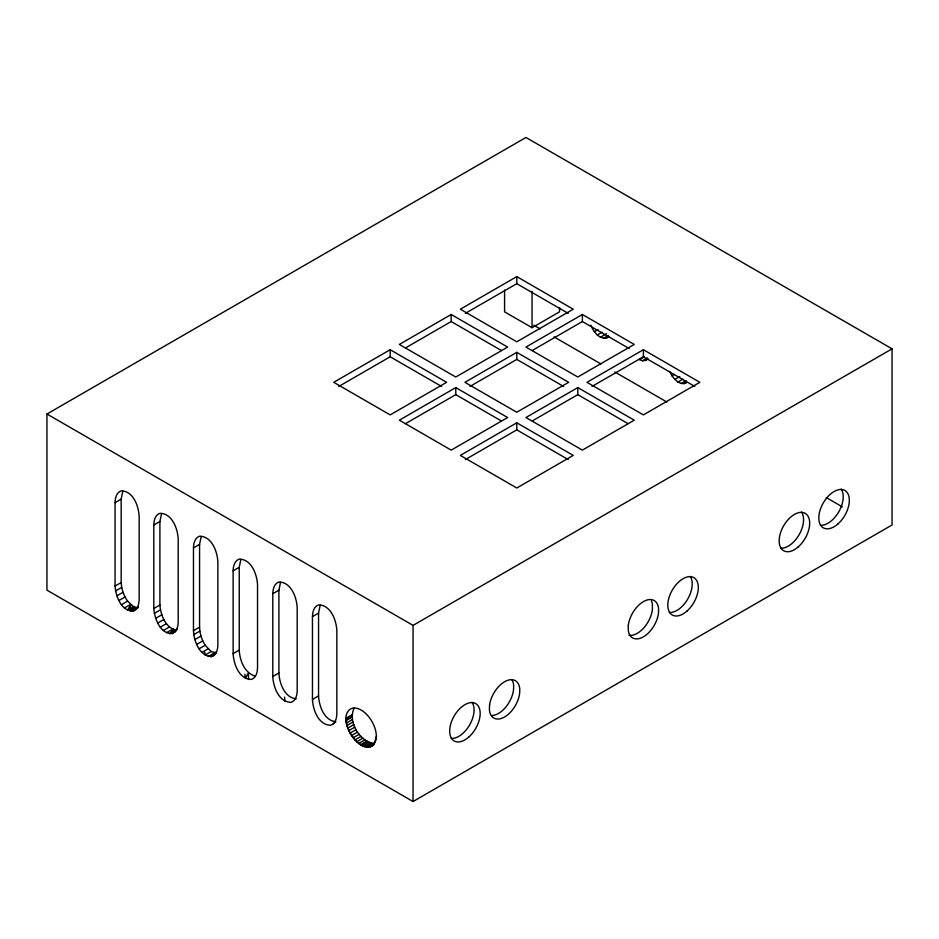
<?xml version="1.0" encoding="UTF-8"?>
<svg xmlns="http://www.w3.org/2000/svg" width="939" height="939" viewBox="0 0 939 939"><rect width="100%" height="100%" fill="white"/><g stroke="black" fill="none" stroke-linecap="round" stroke-linejoin="round"><path stroke-width="1.41" d="M376.328 736.282C371.011 766.611 336.315 726.176 348.357 710.905A21.386 12.348 60 0 1 363.663 711.75A21.386 12.348 60 0 1 375.929 732.103L376.516 736.399M115.063 502.647C115.157 498.163 116.319 492.552 121.084 490.862C133.35 490.921 138.667 506.203 139.16 516.556L139.16 598.718C139.148 603.284 138.197 608.965 133.502 611.007C121.26 611.653 115.755 596.218 115.063 586.065L115.063 502.647L121.166 499.125L122.774 491.25M153.808 525.03C153.902 520.535 155.111 514.924 159.9 513.293C172.236 513.398 177.706 528.657 178.21 539.115L178.21 621.9C178.128 626.301 176.99 631.607 172.53 633.508C160.217 634.189 154.548 618.766 153.808 608.531L153.808 525.03L159.9 521.509L161.543 513.645M193.469 547.93C193.563 543.435 194.772 537.824 199.573 536.192C211.897 536.298 217.367 551.557 217.871 562.015L217.86 645.609C217.66 649.999 216.134 655.481 211.275 656.643C199.244 655.774 193.986 641.161 193.469 630.715L193.469 547.93L199.573 544.397L201.204 536.533M233.13 570.818C233.224 566.334 234.433 560.724 239.234 559.092C251.558 559.198 257.028 574.457 257.532 584.915L257.532 667.699C257.439 672.195 256.23 677.805 251.429 679.437C239.105 679.331 233.635 664.073 233.13 653.614L233.13 570.818L239.234 567.297L240.865 559.433M272.791 593.718C272.885 589.234 274.094 583.624 278.895 581.992C291.219 582.086 296.689 597.357 297.194 607.815L297.194 690.599C297.1 695.095 295.891 700.705 291.09 702.337C278.766 702.231 273.296 686.961 272.791 676.514L272.791 593.718L278.895 590.197L280.526 582.333M312.452 616.618C312.546 612.122 313.755 606.524 318.556 604.892C330.88 604.986 336.35 620.256 336.855 630.715L336.855 713.499C336.761 717.995 335.552 723.605 330.751 725.237C318.427 725.131 312.957 709.861 312.452 699.402L312.452 616.618L318.556 613.097L320.187 605.232M367.29 741.505L361.198 745.026L368.311 747.068L374.415 743.547C359.461 741.693 347.254 721.516 354.39 707.525M376.304 736.857C376.293 741.564 373.522 746.845 368.311 747.068M213.892 655.516L215.735 652.171L211.275 656.643L214.937 654.53M129.946 605.995L127.54 610.244L133.643 606.711L136.742 607.744L130.638 611.266L130.556 604.939M130.638 611.266L134.477 606.441L133.502 611.007L138.103 606.617L135.932 609.481L138.092 607.65M174.971 631.982L177.213 629.165L172.53 633.508L173.598 629.013L169.642 633.778L175.734 630.245C165.264 627.158 160.675 614.998 159.912 605.009L159.9 521.509M333.286 723.887L335.469 722.091M590.784 325.164C593.413 331.338 598.695 339.308 606.394 337.993L608.824 336.467M645.422 360.494L647.863 358.968L645.422 360.494L642.522 360.752L639.389 359.719L644.271 356.902M46.95 414.017L525.946 137.47L892.05 348.839L892.05 524.983L413.054 801.53L46.95 590.162L46.95 414.017L413.054 625.386L892.05 348.839M390.178 349.719L333.732 382.314L390.178 414.897L446.624 382.314L390.178 349.719L390.178 356.773L441.6 386.457M451.19 314.495L399.333 344.437L455.767 377.02L507.635 347.078L451.19 314.495L451.19 321.537L501.367 350.505M516.79 276.618L460.345 309.213L516.79 341.796L573.236 309.213L516.79 276.618L516.79 283.672L465.368 313.356M338.756 386.457L390.178 356.773M405.66 347.829L451.19 321.537M504.583 290.057L504.583 311.854L532.049 327.711L559.503 311.854L559.503 307.499M455.767 387.596L399.333 420.179L451.19 450.121L507.635 417.538L455.767 387.596L455.767 394.638L405.601 423.606M516.79 352.36L464.922 382.314L516.79 412.256L568.658 382.314L516.79 352.36L516.79 359.414L469.981 386.434M582.38 314.495L525.946 347.078L577.802 377.02L634.248 344.437L582.38 314.495L582.38 321.537L532.213 350.505M115.063 586.065L121.166 582.544L121.166 499.125M115.591 590.901L121.694 587.38L121.166 582.544M116.894 595.831L122.997 592.309L121.694 587.38M118.901 600.537L125.004 597.016L122.997 592.309M121.46 604.681L127.563 601.16L133.643 606.711M594.352 331.667L598.014 329.554M124.406 607.991L130.509 604.47M597.298 334.977L602.181 332.16M600.432 337.218L606.535 333.697M603.531 338.251L608.413 335.434M606.394 337.993L608.836 336.585M153.808 608.531L159.912 605.009M154.36 613.367L160.463 609.845M155.698 618.32L161.79 614.799M157.729 623.026L163.832 619.505M160.334 627.182L166.438 623.66M516.79 422.82L460.345 455.403L516.79 487.998L573.236 455.403L516.79 422.82L516.79 429.862L465.368 459.558M577.802 387.596L525.946 417.538L582.38 450.121L634.248 420.179L577.802 387.596L577.802 394.638L627.98 423.606M643.403 349.719L586.957 382.314L643.403 414.897L699.848 382.314L643.403 349.719L643.403 356.773L694.825 386.457M163.327 630.492L169.431 626.97M532.272 420.93L577.802 394.638M591.981 386.457L643.403 356.773M166.496 632.745L172.6 629.224M642.522 360.752L647.405 357.935M193.469 630.715L199.573 627.193L199.573 544.397M193.751 634.647L199.854 631.125L199.573 627.193M194.831 639.6L200.934 636.079L199.854 631.125M196.65 644.424L202.754 640.903L200.934 636.079M199.091 648.79L205.183 645.269L211.205 651.502L216.381 653.063M669.542 371.398L671.972 375.764L674.413 374.356M201.967 652.405L208.071 648.884M671.972 375.764L674.859 379.391L679.742 376.574M211.205 651.502L205.113 655.035L204.772 652.218M674.859 379.391L677.993 382.009L682.876 379.192M208.282 656.478L214.385 652.945M677.993 382.009L681.174 383.452L686.057 380.635M681.174 383.452L684.167 383.617L686.609 382.208M233.13 653.614L239.234 650.093L239.234 567.297M272.791 676.514L278.895 672.981L278.895 590.197M312.452 699.402L318.556 695.881L318.556 613.097M352.184 714.72L346.08 718.241C346.303 728.711 352.066 738.84 360.682 744.709L366.785 741.188M346.01 718.781L352.113 715.26M346.01 720.33L352.113 716.797M346.01 720.495L352.113 716.973M346.456 722.995L352.559 719.474M346.914 725.495L353.017 721.974M347.853 728.065L353.956 724.544M348.792 730.636L354.883 727.115M350.141 733.101L356.245 729.58M351.503 735.566L357.606 732.044M353.193 737.761L359.297 734.239M354.883 739.944L360.987 736.422M356.797 741.716L362.9 738.195M358.698 743.488L364.802 739.967M362.677 745.942L368.781 742.409M364.614 746.54L370.717 743.019M366.562 747.139L372.654 743.618M370.072 746.998L373.734 744.885M684.167 383.617L686.785 382.502M296.219 698.827C284.494 697.677 279.423 683.263 278.895 672.981M335.88 721.727C324.155 720.577 319.084 706.163 318.556 695.881M254.586 675.974C244.246 672.359 239.727 660.234 239.234 650.093M516.79 283.672L568.212 313.356M582.38 321.537L629.189 348.557M533.786 325.187L540.125 328.85M554.069 336.901L600.972 363.98M614.916 372.032L666.89 402.033M826.179 497.529L842.4 506.896M516.79 359.414L563.6 386.434M455.767 394.638L501.309 420.93M516.79 429.862L568.212 459.558M125.004 597.016L127.563 601.16M202.754 640.903L205.183 645.269M284.54 697.09L284.998 701.175M244.879 674.19L245.325 678.275L248.377 672.981L248.495 679.496M532.049 291.383L532.049 327.711M413.054 625.386L413.054 801.53M841.191 489.172A21.574 12.453 -60 0 1 838.762 511.837A21.574 12.453 -60 0 1 820.357 525.265M690.177 576.37A21.574 12.453 -60 0 1 687.747 599.023A21.574 12.453 -60 0 1 669.331 612.463M651.443 600.937A21.574 12.453 -60 0 1 652.441 604.81L652.405 609.434A21.574 12.453 -60 0 1 628.989 635.269M801.53 512.072A21.574 12.453 -60 0 1 799.101 534.737A21.574 12.453 -60 0 1 780.696 548.165M511.755 679.496A21.574 12.453 -60 0 1 513.692 685.67L513.48 690.388A21.574 12.453 -60 0 1 491.919 715.53M472.035 702.302A21.574 12.453 -60 0 1 469.606 724.967A21.574 12.453 -60 0 1 451.19 738.394M628.297 625.491L628.261 630.104A21.574 12.453 -60 0 0 643.262 636.912A21.574 12.453 -60 0 0 658.509 612.956L658.544 608.331A21.574 12.453 -60 0 0 643.532 601.535A21.574 12.453 -60 0 0 628.297 625.491M489.583 704.825L489.383 709.544A21.574 12.453 -60 0 0 503.797 717.408A21.574 12.453 -60 0 0 519.584 693.909L519.795 689.191A21.574 12.453 -60 0 0 505.37 681.315A21.574 12.453 -60 0 0 489.583 704.825M838.034 523.868A21.574 12.453 -60 0 0 844.865 490.451A21.574 12.453 -60 0 0 819.348 513.081A21.574 12.453 -60 0 0 838.034 523.868M687.008 611.054A21.574 12.453 -60 0 0 693.851 577.638A21.574 12.453 -60 0 0 668.333 600.267A21.574 12.453 -60 0 0 687.008 611.054M798.373 546.768A21.574 12.453 -60 0 0 805.204 513.351A21.574 12.453 -60 0 0 779.687 535.981A21.574 12.453 -60 0 0 798.373 546.768M468.866 736.998A21.574 12.453 -60 0 0 475.709 703.581A21.574 12.453 -60 0 0 450.192 726.211A21.574 12.453 -60 0 0 468.866 736.998"/></g></svg>
